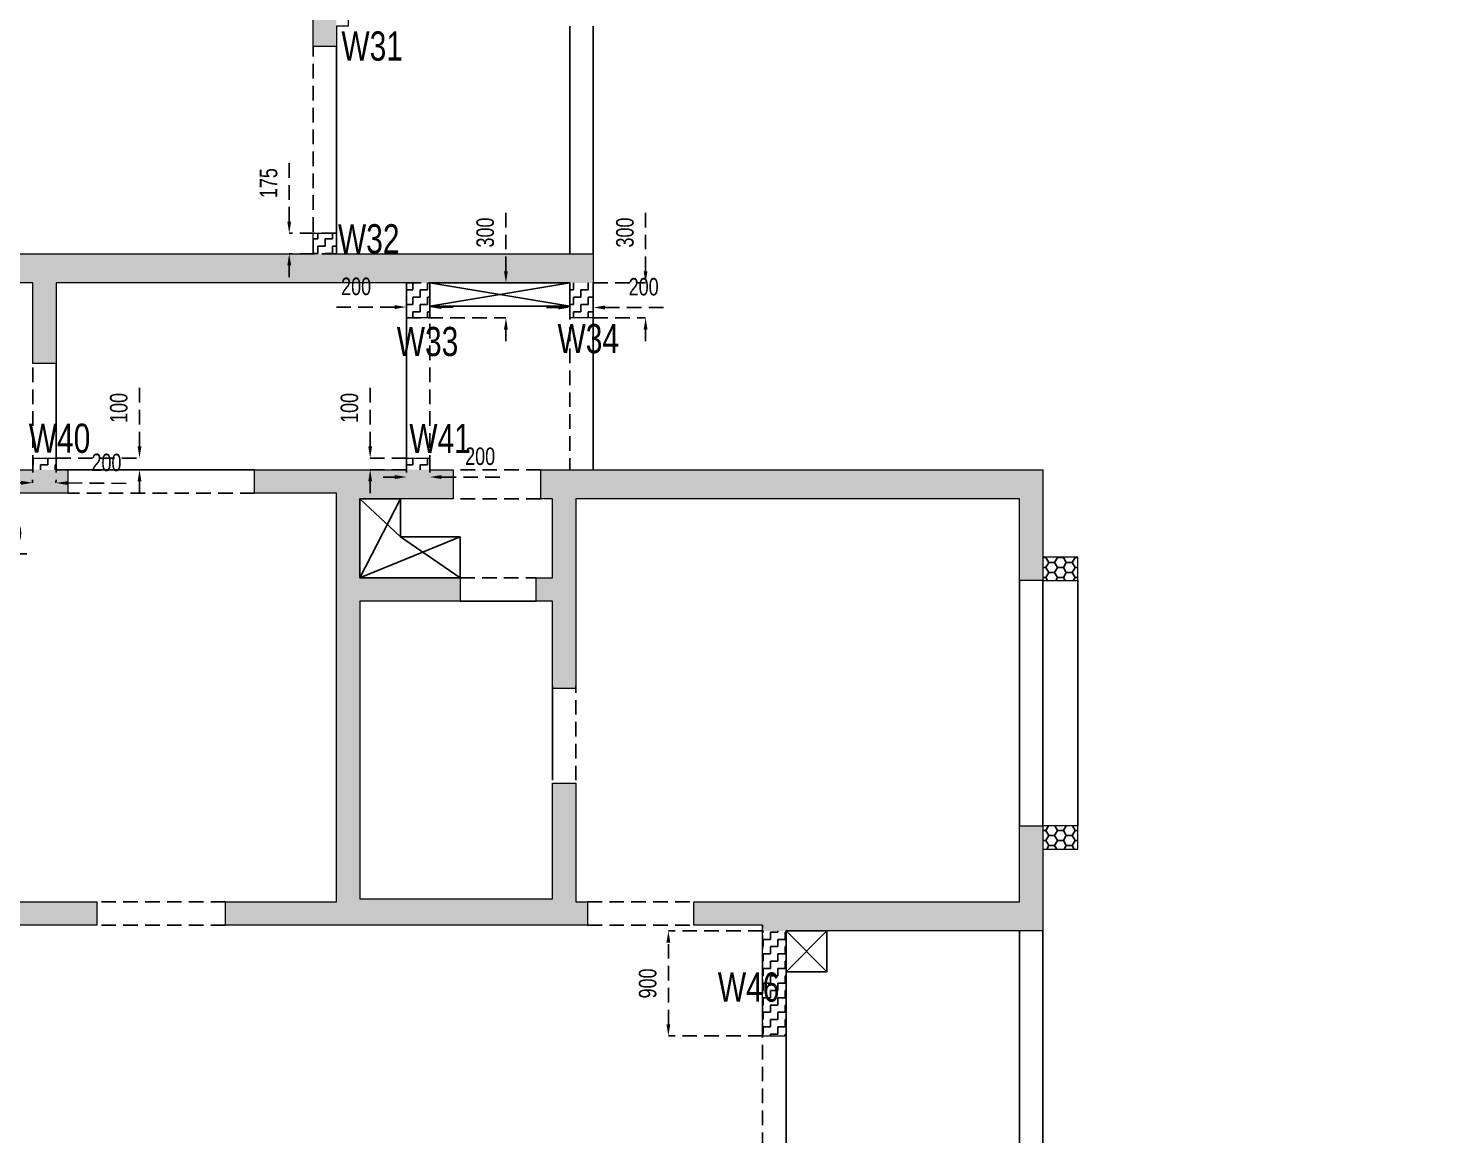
# Model space of a CAD drawing. Header units: millimetres. Extents: x 359 to 32107, y -1 to 49135.
# Drawn here: x 19905 to 32107, y 22541 to 32013 of the extents above; entities that cross this region are included whole.
import ezdxf

# ---------------------------------------------------------------- set-up
doc = ezdxf.new("R2010")
doc.units = ezdxf.units.MM
doc.linetypes.add('HIDDEN', pattern=[0.375, 0.25, -0.125])
for name, color, linetype in [('S-BEAM', 4, 'HIDDEN'), ('S-BEAM 1', 6, 'Continuous'), ('S-CUTOUT', 25, 'Continuous'), ('S-WALL HATCH', 251, 'Continuous')]:
    doc.layers.add(name, color=color, linetype=linetype)
doc.layers.add("S-BEAM NO'S", color=2, linetype='Continuous', lineweight=20)
doc.layers.add('S-WALL', color=100, linetype='Continuous', lineweight=20)
doc.styles.add('SOBHA', font='swisscl.ttf')
doc.dimstyles.new('S-100-2', dxfattribs={"dimscale": 100, "dimtxt": 1.5, "dimasz": 1, "dimexe": 0, "dimexo": 0, "dimgap": 1, "dimtad": 1, "dimdec": 0, "dimzin": 0, "dimdsep": 46, "dimtxsty": 'SOBHA', "dimcen": 0.0895, "dimclrd": 8, "dimclre": 8, "dimclrt": 2, "dimadec": 0, "dimazin": 0, "dimtfac": 1, "dimtdec": 0, "dimtofl": 0, "dimtmove": 0, "dimatfit": 3, "dimfxl": 0.18, "dimtolj": 1, "dimtzin": 0, "dimlwd": -1, "dimlwe": -1, "dimarcsym": 1})
pattern_1 = [(0, (-407991.865, 279275.18), (62.5, 62.5), [62.5, -62.5]), (90, (-407929.365, 279275.18), (-62.5, 62.5), [62.5, -62.5])]
pattern_2 = [(0, (19416.07, 12934.81), (75, 43.30127), [50, -100]), (120, (19416.07, 12934.81), (-75, 43.30127), [50, -100]), (60, (19416.07, 12934.81), (2e-14, 86.60254), [-100, 50])]

# ---------------------------------------------------------------- blocks, each defined once
blk = doc.blocks.new('*D124')
at = {"layer": 'Defpoints', "color": 0, "linetype": 'Continuous', "ltscale": 500, "transparency": 16777216}
for p in [(22137, 30260), (22541, 30260), (22541, 30085)]:
    blk.add_point(p, dxfattribs=at)
at = {"layer": 'S-BEAM', "color": 8, "ltscale": 500, "transparency": 16777216}
for p, q in [((22137, 30360), (22137, 30918)), ((22541, 30260), (22137, 30260)), ((22541, 30085), (22137, 30085)), ((22137, 29985), (22137, 29885))]:
    blk.add_line(p, q, dxfattribs=at)
at = {"layer": 'S-BEAM', "color": 8, "linetype": 'Continuous', "ltscale": 500, "transparency": 16777216}
for points in [[(22121, 30360), (22154, 30360), (22137, 30260)], [(22121, 29985), (22154, 29985), (22137, 30085)]]:
    blk.add_solid(points, dxfattribs=at)
at = {"layer": 'S-BEAM', "color": 2, "linetype": 'Continuous', "ltscale": 500, "transparency": 16777216, "insert": (21961, 30689), "char_height": 150, "attachment_point": 5, "rotation": 90, "style": 'SOBHA'}
blk.add_mtext('\\A1;175', dxfattribs=at)
blk = doc.blocks.new('*D125')
at = {"layer": 'Defpoints', "color": 0, "linetype": 'Continuous', "ltscale": 500, "transparency": 16777216}
for p in [(23141, 29835), (23993, 29835), (23141, 29535)]:
    blk.add_point(p, dxfattribs=at)
at = {"layer": 'S-BEAM', "color": 8, "ltscale": 500, "transparency": 16777216}
for p, q in [((23993, 29935), (23993, 30497)), ((23141, 29835), (23993, 29835)), ((23141, 29535), (23993, 29535)), ((23993, 29435), (23993, 29335))]:
    blk.add_line(p, q, dxfattribs=at)
at = {"layer": 'S-BEAM', "color": 8, "linetype": 'Continuous', "ltscale": 500, "transparency": 16777216}
for points in [[(23976, 29935), (24009, 29935), (23993, 29835)], [(23976, 29435), (24009, 29435), (23993, 29535)]]:
    blk.add_solid(points, dxfattribs=at)
at = {"layer": 'S-BEAM', "color": 2, "linetype": 'Continuous', "ltscale": 500, "transparency": 16777216, "insert": (23816, 30266), "char_height": 150, "attachment_point": 5, "rotation": 90, "style": 'SOBHA'}
blk.add_mtext('\\A1;300', dxfattribs=at)
blk = doc.blocks.new('*D126')
at = {"layer": 'Defpoints', "color": 0, "linetype": 'Continuous', "ltscale": 500, "transparency": 16777216}
for p in [(24741, 29835), (25189, 29835), (24741, 29535)]:
    blk.add_point(p, dxfattribs=at)
at = {"layer": 'S-BEAM', "color": 8, "ltscale": 500, "transparency": 16777216}
for p, q in [((25189, 29935), (25189, 30497)), ((24741, 29835), (25189, 29835)), ((24741, 29535), (25189, 29535)), ((25189, 29435), (25189, 29335))]:
    blk.add_line(p, q, dxfattribs=at)
at = {"layer": 'S-BEAM', "color": 8, "linetype": 'Continuous', "ltscale": 500, "transparency": 16777216}
for points in [[(25172, 29935), (25205, 29935), (25189, 29835)], [(25172, 29435), (25205, 29435), (25189, 29535)]]:
    blk.add_solid(points, dxfattribs=at)
at = {"layer": 'S-BEAM', "color": 2, "linetype": 'Continuous', "ltscale": 500, "transparency": 16777216, "insert": (25012, 30266), "char_height": 150, "attachment_point": 5, "rotation": 90, "style": 'SOBHA'}
blk.add_mtext('\\A1;300', dxfattribs=at)
blk = doc.blocks.new('*D127')
at = {"layer": 'Defpoints', "color": 0, "linetype": 'Continuous', "ltscale": 500, "transparency": 16777216}
for p in [(23141, 29628), (23141, 29535), (23341, 29535)]:
    blk.add_point(p, dxfattribs=at)
at = {"layer": 'S-BEAM', "color": 8, "ltscale": 500, "transparency": 16777216}
for p, q in [((23041, 29628), (22479, 29628)), ((23141, 29535), (23141, 29628)), ((23341, 29535), (23341, 29628)), ((23441, 29628), (23541, 29628))]:
    blk.add_line(p, q, dxfattribs=at)
at = {"layer": 'S-BEAM', "color": 8, "linetype": 'Continuous', "ltscale": 500, "transparency": 16777216}
for points in [[(23041, 29644), (23041, 29611), (23141, 29628)], [(23441, 29644), (23441, 29611), (23341, 29628)]]:
    blk.add_solid(points, dxfattribs=at)
at = {"layer": 'S-BEAM', "color": 2, "linetype": 'Continuous', "ltscale": 500, "transparency": 16777216, "insert": (22710, 29804), "char_height": 150, "attachment_point": 5, "style": 'SOBHA'}
blk.add_mtext('\\A1;200', dxfattribs=at)
blk = doc.blocks.new('*D96')
at = {"layer": 'Defpoints', "color": 0, "linetype": 'Continuous', "ltscale": 500, "transparency": 16777216}
for p in [(24541, 29535, 0), (24741, 29624), (24741, 29535)]:
    blk.add_point(p, dxfattribs=at)
at = {"layer": 'S-BEAM', "color": 8, "ltscale": 500, "transparency": 16777216}
for p, q in [((24441, 29624), (24341, 29624)), ((24541, 29535), (24541, 29624)), ((24741, 29535), (24741, 29624)), ((24841, 29624), (25403, 29624))]:
    blk.add_line(p, q, dxfattribs=at)
at = {"layer": 'S-BEAM', "color": 8, "linetype": 'Continuous', "ltscale": 500, "transparency": 16777216}
for points in [[(24441, 29641), (24441, 29607), (24541, 29624)], [(24841, 29641), (24841, 29607), (24741, 29624)]]:
    blk.add_solid(points, dxfattribs=at)
at = {"layer": 'S-BEAM', "color": 2, "linetype": 'Continuous', "ltscale": 500, "transparency": 16777216, "insert": (25172, 29801), "char_height": 150, "attachment_point": 5, "style": 'SOBHA'}
blk.add_mtext('\\A1;200', dxfattribs=at)
blk = doc.blocks.new('*D132')
at = {"layer": 'Defpoints', "color": 0, "linetype": 'Continuous', "ltscale": 500, "transparency": 16777216}
for p in [(19191, 27635), (19291, 27635), (19291, 27513)]:
    blk.add_point(p, dxfattribs=at)
at = {"layer": 'S-BEAM', "color": 8, "ltscale": 500, "transparency": 16777216}
for p, q in [((19191, 27635), (19191, 27513)), ((19291, 27635), (19291, 27513)), ((19091, 27513), (18991, 27513)), ((19391, 27513), (19950, 27513))]:
    blk.add_line(p, q, dxfattribs=at)
at = {"layer": 'S-BEAM', "color": 8, "linetype": 'Continuous', "ltscale": 500, "transparency": 16777216}
for points in [[(19091, 27529), (19091, 27496), (19191, 27513)], [(19391, 27529), (19391, 27496), (19291, 27513)]]:
    blk.add_solid(points, dxfattribs=at)
at = {"layer": 'S-BEAM', "color": 2, "linetype": 'Continuous', "ltscale": 500, "transparency": 16777216, "insert": (19720, 27689), "char_height": 150, "attachment_point": 5, "style": 'SOBHA'}
blk.add_mtext('\\A1;100', dxfattribs=at)
blk = doc.blocks.new('*D133')
at = {"layer": 'Defpoints', "color": 0, "linetype": 'Continuous', "ltscale": 500, "transparency": 16777216}
for p in [(20141, 28335), (20855, 28335), (20141, 28235)]:
    blk.add_point(p, dxfattribs=at)
at = {"layer": 'S-BEAM', "color": 8, "ltscale": 500, "transparency": 16777216}
for p, q in [((20855, 28435), (20855, 28993)), ((20141, 28335), (20855, 28335)), ((20141, 28235), (20855, 28235)), ((20855, 28135), (20855, 28035))]:
    blk.add_line(p, q, dxfattribs=at)
at = {"layer": 'S-BEAM', "color": 8, "linetype": 'Continuous', "ltscale": 500, "transparency": 16777216}
for points in [[(20839, 28435), (20872, 28435), (20855, 28335)], [(20839, 28135), (20872, 28135), (20855, 28235)]]:
    blk.add_solid(points, dxfattribs=at)
at = {"layer": 'S-BEAM', "color": 2, "linetype": 'Continuous', "ltscale": 500, "transparency": 16777216, "insert": (20678, 28764), "char_height": 150, "attachment_point": 5, "rotation": 90, "style": 'SOBHA'}
blk.add_mtext('\\A1;100', dxfattribs=at)
blk = doc.blocks.new('*D134')
at = {"layer": 'Defpoints', "color": 0, "linetype": 'Continuous', "ltscale": 500, "transparency": 16777216}
for p in [(22830, 28335), (23141, 28335), (23141, 28235)]:
    blk.add_point(p, dxfattribs=at)
at = {"layer": 'S-BEAM', "color": 8, "ltscale": 500, "transparency": 16777216}
for p, q in [((22830, 28435), (22830, 28993)), ((23141, 28335), (22830, 28335)), ((23141, 28235), (22830, 28235)), ((22830, 28135), (22830, 28035))]:
    blk.add_line(p, q, dxfattribs=at)
at = {"layer": 'S-BEAM', "color": 8, "linetype": 'Continuous', "ltscale": 500, "transparency": 16777216}
for points in [[(22814, 28435), (22847, 28435), (22830, 28335)], [(22814, 28135), (22847, 28135), (22830, 28235)]]:
    blk.add_solid(points, dxfattribs=at)
at = {"layer": 'S-BEAM', "color": 2, "linetype": 'Continuous', "ltscale": 500, "transparency": 16777216, "insert": (22653, 28764), "char_height": 150, "attachment_point": 5, "rotation": 90, "style": 'SOBHA'}
blk.add_mtext('\\A1;100', dxfattribs=at)
blk = doc.blocks.new('*D135')
at = {"layer": 'Defpoints', "color": 0, "linetype": 'Continuous', "ltscale": 500, "transparency": 16777216}
for p in [(19941, 28336), (20141, 28335), (20140, 28121)]:
    blk.add_point(p, dxfattribs=at)
at = {"layer": 'S-BEAM', "color": 8, "ltscale": 500, "transparency": 16777216}
for p, q in [((19941, 28336), (19940, 28123)), ((20141, 28335), (20140, 28121)), ((19840, 28123), (19740, 28124)), ((20240, 28121), (20802, 28117))]:
    blk.add_line(p, q, dxfattribs=at)
at = {"layer": 'S-BEAM', "color": 8, "linetype": 'Continuous', "ltscale": 500, "transparency": 16777216}
for points in [[(19840, 28140), (19840, 28106), (19940, 28123)], [(20240, 28137), (20240, 28104), (20140, 28121)]]:
    blk.add_solid(points, dxfattribs=at)
at = {"layer": 'S-BEAM', "color": 2, "linetype": 'Continuous', "ltscale": 500, "transparency": 16777216, "insert": (20572, 28296), "char_height": 150, "attachment_point": 5, "rotation": 359.6542, "style": 'SOBHA'}
blk.add_mtext('\\A1;200', dxfattribs=at)
blk = doc.blocks.new('*D136')
at = {"layer": 'Defpoints', "color": 0, "linetype": 'Continuous', "ltscale": 500, "transparency": 16777216}
for p in [(23141, 28335), (23341, 28335), (23341, 28172)]:
    blk.add_point(p, dxfattribs=at)
at = {"layer": 'S-BEAM', "color": 8, "ltscale": 500, "transparency": 16777216}
for p, q in [((23141, 28335), (23141, 28172)), ((23341, 28335), (23341, 28172)), ((23041, 28172), (22941, 28172)), ((23441, 28172), (24003, 28172))]:
    blk.add_line(p, q, dxfattribs=at)
at = {"layer": 'S-BEAM', "color": 8, "linetype": 'Continuous', "ltscale": 500, "transparency": 16777216}
for points in [[(23041, 28189), (23041, 28155), (23141, 28172)], [(23441, 28189), (23441, 28155), (23341, 28172)]]:
    blk.add_solid(points, dxfattribs=at)
at = {"layer": 'S-BEAM', "color": 2, "linetype": 'Continuous', "ltscale": 500, "transparency": 16777216, "insert": (23772, 28349), "char_height": 150, "attachment_point": 5, "style": 'SOBHA'}
blk.add_mtext('\\A1;200', dxfattribs=at)
blk = doc.blocks.new('*D143')
at = {"layer": 'Defpoints', "color": 0, "linetype": 'Continuous', "ltscale": 500, "transparency": 16777216}
for p in [(25384, 24285), (26191, 24285), (26191, 23385)]:
    blk.add_point(p, dxfattribs=at)
at = {"layer": 'S-BEAM', "color": 8, "ltscale": 500, "transparency": 16777216}
for p, q in [((26191, 24285), (25384, 24285)), ((25384, 23485), (25384, 24185)), ((26191, 23385), (25384, 23385))]:
    blk.add_line(p, q, dxfattribs=at)
at = {"layer": 'S-BEAM', "color": 8, "linetype": 'Continuous', "ltscale": 500, "transparency": 16777216}
for points in [[(25367, 24185), (25400, 24185), (25384, 24285)], [(25367, 23485), (25400, 23485), (25384, 23385)]]:
    blk.add_solid(points, dxfattribs=at)
at = {"layer": 'S-BEAM', "color": 2, "linetype": 'Continuous', "ltscale": 500, "transparency": 16777216, "insert": (25207, 23835), "char_height": 150, "attachment_point": 5, "rotation": 90, "style": 'SOBHA'}
blk.add_mtext('\\A1;900', dxfattribs=at)

msp = doc.modelspace()

# ---------------------------------------------------------------- hatches: boundary and pattern name
at = {"layer": 'S-WALL HATCH', "linetype": 'Continuous', "ltscale": 500, "transparency": 33554687}
h = msp.add_hatch(dxfattribs=at)
h.set_pattern_fill('HONEY', color=25, scale=400)
h.set_pattern_definition([(0, (-1190978.006, 205150.47), (75, 43.3012702), [50, -100]), (120, (-1190978.006, 205150.47), (-75, 43.3012702), [50, -100]), (60, (-1190978.006, 205150.47), (2e-14, 86.6025404), [-100, 50])])
h.paths.add_polyline_path([(9341.1, 13234.8), (8841.1, 13234.8), (8841.1, 12734.8), (9341.1, 12734.8)])
h.paths.add_polyline_path([(941.1, 18034.8), (641.1, 18034.8), (641.1, 17834.8), (941.1, 17834.8)])
h.paths.add_polyline_path([(941.1, 20334.8), (641.1, 20334.8), (641.1, 20134.8), (941.1, 20134.8)])
h.paths.add_polyline_path([(27325.7, 436.6), (30571.3, 436.6), (30571.3, 832), (27325.7, 832)], flags=9)
h.paths.add_polyline_path([(20188.7, 11940.5), (20573.7, 11940.5), (20573.7, 12661.3), (20188.7, 12661.3)], flags=9)
h.paths.add_polyline_path([(20188.7, 13772.1), (20573.7, 13772.1), (20573.7, 14492.9), (20188.7, 14492.9)], flags=9)
h.paths.add_polyline_path([(13695.5, 29736.7), (13695.5, 31297), (13168.3, 31297), (13168.3, 29736.7)], flags=9)
h.paths.add_polyline_path([(886.1, 39002.6), (886.1, 40562.9), (358.9, 40562.9), (358.9, 39002.6)], flags=9)
h.paths.add_polyline_path([(886.1, 34827.6), (886.1, 36387.9), (358.9, 36387.9), (358.9, 34827.6)], flags=9)
h.paths.add_polyline_path([(886.1, 23852.6), (886.1, 25412.9), (358.9, 25412.9), (358.9, 23852.6)], flags=9)
h.paths.add_polyline_path([(886.1, 14252.6), (886.1, 15812.9), (358.9, 15812.9), (358.9, 14252.6)], flags=9)
h.paths.add_polyline_path([(12228.6, 12581.4), (13788.9, 12581.4), (13788.9, 13108.6), (12228.6, 13108.6)], flags=9)
h.paths.add_polyline_path([(29200.6, 20840.4), (29200.6, 22400.7), (28673.4, 22400.7), (28673.4, 20840.4)], flags=9)
h.paths.add_polyline_path([(25231.7, 30259.1), (25231.7, 31819.4), (24704.5, 31819.4), (24704.5, 30259.1)], flags=9)
h.paths.add_polyline_path([(29099.6, 38528.6), (29099.6, 40088.9), (28572.4, 40088.9), (28572.4, 38528.6)], flags=9)
h.paths.add_polyline_path([(8025.7, 33291.9), (9585.9, 33291.9), (9585.9, 33819.1), (8025.7, 33819.1)], flags=9)
h.paths.add_polyline_path([(19612, 48577.7), (21172.3, 48577.7), (21172.3, 49104.9), (19612, 49104.9)], flags=9)
h.paths.add_polyline_path([(29108.1, 41229.6), (29108.1, 42789.9), (28580.9, 42789.9), (28580.9, 41229.6)], flags=9)
h.paths.add_polyline_path([(29108.1, 32418.1), (29108.1, 33978.4), (28580.9, 33978.4), (28580.9, 32418.1)], flags=9)
h.paths.add_polyline_path([(23322, 12711.2), (24882.3, 12711.2), (24882.3, 13238.4), (23322, 13238.4)], flags=9)
h.paths.add_polyline_path([(16246.5, 12711.2), (17806.8, 12711.2), (17806.8, 13238.4), (16246.5, 13238.4)], flags=9)
h.paths.add_polyline_path([(6261.9, 12711.2), (7822.2, 12711.2), (7822.2, 13238.4), (6261.9, 13238.4)], flags=9)
h.paths.add_polyline_path([(932, 20914.9), (932, 22475.2), (404.8, 22475.2), (404.8, 20914.9)], flags=9)
h.paths.add_polyline_path([(991.3, 45690.5), (991.3, 47250.8), (464.1, 47250.8), (464.1, 45690.5)], flags=9)
h.paths.add_polyline_path([(12388, 31954.2), (12388, 33514.5), (11860.8, 33514.5), (11860.8, 31954.2)], flags=9)
h.paths.add_polyline_path([(12309, 34254.6), (12309, 35814.9), (11781.8, 35814.9), (11781.8, 34254.6)], flags=9)
h.paths.add_polyline_path([(12309, 36554.6), (12309, 38114.9), (11781.8, 38114.9), (11781.8, 36554.6)], flags=9)
h.paths.add_polyline_path([(8159.3, 23739.1), (8159.3, 25299.3), (7632.1, 25299.3), (7632.1, 23739.1)], flags=9)
h.paths.add_polyline_path([(8943.8, 19074.2), (8943.8, 20634.5), (8416.6, 20634.5), (8416.6, 19074.2)], flags=9)
h.paths.add_polyline_path([(14733.3, 19766.2), (14733.3, 21326.4), (14206.1, 21326.4), (14206.1, 19766.2)], flags=9)
h.paths.add_polyline_path([(20591.1, 19365.3), (22151.4, 19365.3), (22151.4, 19892.5), (20591.1, 19892.5)], flags=9)
h.paths.add_polyline_path([(18754.4, 19365.3), (20314.7, 19365.3), (20314.7, 19892.5), (18754.4, 19892.5)], flags=9)
h.paths.add_polyline_path([(21661.9, 38556.9), (21661.9, 40117.2), (21134.7, 40117.2), (21134.7, 38556.9)], flags=9)
h.paths.add_polyline_path([(20915.2, 42468), (20915.2, 44028.3), (20388, 44028.3), (20388, 42468)], flags=9)
h.paths.add_polyline_path([(24577.5, 44944.9), (26137.8, 44944.9), (26137.8, 45472.1), (24577.5, 45472.1)], flags=9)
h.paths.add_polyline_path([(8215.2, 38543), (8215.2, 40103.3), (7688, 40103.3), (7688, 38543)], flags=9)
h.paths.add_polyline_path([(5441.6, 45144.9), (7001.9, 45144.9), (7001.9, 45672.1), (5441.6, 45672.1)], flags=9)
h.paths.add_polyline_path([(5580.6, 23281.6), (6671.6, 23281.6), (6671.6, 23808.8), (5580.6, 23808.8)], flags=9)
h.paths.add_polyline_path([(19970.5, 21586.1), (21061.4, 21586.1), (21061.4, 22113.3), (19970.5, 22113.3)], flags=9)
h.paths.add_polyline_path([(20253.5, 31643), (21344.4, 31643), (21344.4, 32170.2), (20253.5, 32170.2)], flags=9)
h.paths.add_polyline_path([(22580, 39741.7), (23670.9, 39741.7), (23670.9, 40268.9), (22580, 40268.9)], flags=9)
h.paths.add_polyline_path([(5687.8, 40466.1), (6778.7, 40466.1), (6778.7, 40993.3), (5687.8, 40993.3)], flags=9)
h.paths.add_polyline_path([(10804.9, 32346.8), (11895.8, 32346.8), (11895.8, 32874), (10804.9, 32874)], flags=9)
h.paths.add_polyline_path([(14639.2, 40869.7), (15730.2, 40869.7), (15730.2, 41396.9), (14639.2, 41396.9)], flags=9)
h.paths.add_polyline_path([(29297.3, 38933.8), (29682.3, 38933.8), (29682.3, 39654.6), (29297.3, 39654.6)], flags=9)
h.paths.add_polyline_path([(25602, 38933.8), (25987, 38933.8), (25987, 39654.6), (25602, 39654.6)], flags=9)
h.paths.add_polyline_path([(10959.4, 22665.3), (12519.7, 22665.3), (12519.7, 23192.5), (10959.4, 23192.5)], flags=9)
h.paths.add_polyline_path([(10742.6, 23048.9), (10742.6, 24609.2), (10215.4, 24609.2), (10215.4, 23048.9)], flags=9)
h.paths.add_polyline_path([(10742.6, 38607.1), (10742.6, 40167.4), (10215.4, 40167.4), (10215.4, 38607.1)], flags=9)
h.paths.add_polyline_path([(18496.6, 40244.6), (20056.9, 40244.6), (20056.9, 40771.8), (18496.6, 40771.8)], flags=9)
h.paths.add_polyline_path([(11003.9, 8463.6), (18384.3, 8463.6), (18384.3, 10678.1), (11003.9, 10678.1)], flags=9)
h.paths.add_polyline_path([(27271.4, 1731.3), (32106.7, 1731.3), (32106.7, 2165.7), (27271.4, 2165.7)], flags=9)
h.paths.add_polyline_path([(24367.1, 4117.1), (25768, 4117.1), (25768, 4513.2), (24367.1, 4513.2)], flags=9)
h.paths.add_polyline_path([(27210, 3079), (31215.1, 3079), (31215.1, 3474.3), (27210, 3474.3)], flags=9)
h.paths.add_polyline_path([(24263.1, 4985.5), (29712.1, 4985.5), (29712.1, 6373), (24263.1, 6373)], flags=9)
h.paths.add_polyline_path([(24275.6, 6406.6), (25471.1, 6406.6), (25471.1, 6794.6), (24275.6, 6794.6)], flags=9)
h.paths.add_polyline_path([(10907.4, 10653.3), (12633.5, 10653.3), (12633.5, 11180.5), (10907.4, 11180.5)], flags=9)
h.paths.add_polyline_path([(10866.2, 11030.2), (20118.4, 11030.2), (20118.4, 11883.5), (10866.2, 11883.5)], flags=9)
h = msp.add_hatch(dxfattribs=at)
h.set_pattern_fill('HONEY', color=25, scale=400)
h.set_pattern_definition(pattern_2)
h.paths.add_polyline_path([(23953.6, 48934.8), (23753.6, 48934.8), (23753.6, 48634.8), (23953.6, 48634.8)])
h.paths.add_polyline_path([(21653.6, 48934.8), (21453.6, 48934.8), (21453.6, 48634.8), (21653.6, 48634.8)])
h.paths.add_polyline_path([(27325.7, 436.6), (30571.3, 436.6), (30571.3, 832), (27325.7, 832)], flags=9)
h.paths.add_polyline_path([(20188.7, 11940.5), (20573.7, 11940.5), (20573.7, 12661.3), (20188.7, 12661.3)], flags=9)
h.paths.add_polyline_path([(20188.7, 13772.1), (20573.7, 13772.1), (20573.7, 14492.9), (20188.7, 14492.9)], flags=9)
h.paths.add_polyline_path([(13695.5, 29736.7), (13695.5, 31297), (13168.3, 31297), (13168.3, 29736.7)], flags=9)
h.paths.add_polyline_path([(886.1, 39002.6), (886.1, 40562.9), (358.9, 40562.9), (358.9, 39002.6)], flags=9)
h.paths.add_polyline_path([(886.1, 34827.6), (886.1, 36387.9), (358.9, 36387.9), (358.9, 34827.6)], flags=9)
h.paths.add_polyline_path([(886.1, 23852.6), (886.1, 25412.9), (358.9, 25412.9), (358.9, 23852.6)], flags=9)
h.paths.add_polyline_path([(886.1, 14252.6), (886.1, 15812.9), (358.9, 15812.9), (358.9, 14252.6)], flags=9)
h.paths.add_polyline_path([(12228.6, 12581.4), (13788.9, 12581.4), (13788.9, 13108.6), (12228.6, 13108.6)], flags=9)
h.paths.add_polyline_path([(29200.6, 20840.4), (29200.6, 22400.7), (28673.4, 22400.7), (28673.4, 20840.4)], flags=9)
h.paths.add_polyline_path([(25231.7, 30259.1), (25231.7, 31819.4), (24704.5, 31819.4), (24704.5, 30259.1)], flags=9)
h.paths.add_polyline_path([(29099.6, 38528.6), (29099.6, 40088.9), (28572.4, 40088.9), (28572.4, 38528.6)], flags=9)
h.paths.add_polyline_path([(8025.7, 33291.9), (9585.9, 33291.9), (9585.9, 33819.1), (8025.7, 33819.1)], flags=9)
h.paths.add_polyline_path([(19612, 48577.7), (21172.3, 48577.7), (21172.3, 49104.9), (19612, 49104.9)], flags=9)
h.paths.add_polyline_path([(29108.1, 41229.6), (29108.1, 42789.9), (28580.9, 42789.9), (28580.9, 41229.6)], flags=9)
h.paths.add_polyline_path([(29108.1, 32418.1), (29108.1, 33978.4), (28580.9, 33978.4), (28580.9, 32418.1)], flags=9)
h.paths.add_polyline_path([(23322, 12711.2), (24882.3, 12711.2), (24882.3, 13238.4), (23322, 13238.4)], flags=9)
h.paths.add_polyline_path([(16246.5, 12711.2), (17806.8, 12711.2), (17806.8, 13238.4), (16246.5, 13238.4)], flags=9)
h.paths.add_polyline_path([(6261.9, 12711.2), (7822.2, 12711.2), (7822.2, 13238.4), (6261.9, 13238.4)], flags=9)
h.paths.add_polyline_path([(932, 20914.9), (932, 22475.2), (404.8, 22475.2), (404.8, 20914.9)], flags=9)
h.paths.add_polyline_path([(991.3, 45690.5), (991.3, 47250.8), (464.1, 47250.8), (464.1, 45690.5)], flags=9)
h.paths.add_polyline_path([(12388, 31954.2), (12388, 33514.5), (11860.8, 33514.5), (11860.8, 31954.2)], flags=9)
h.paths.add_polyline_path([(12309, 34254.6), (12309, 35814.9), (11781.8, 35814.9), (11781.8, 34254.6)], flags=9)
h.paths.add_polyline_path([(12309, 36554.6), (12309, 38114.9), (11781.8, 38114.9), (11781.8, 36554.6)], flags=9)
h.paths.add_polyline_path([(8159.3, 23739.1), (8159.3, 25299.3), (7632.1, 25299.3), (7632.1, 23739.1)], flags=9)
h.paths.add_polyline_path([(8943.8, 19074.2), (8943.8, 20634.5), (8416.6, 20634.5), (8416.6, 19074.2)], flags=9)
h.paths.add_polyline_path([(14733.3, 19766.2), (14733.3, 21326.4), (14206.1, 21326.4), (14206.1, 19766.2)], flags=9)
h.paths.add_polyline_path([(20591.1, 19365.3), (22151.4, 19365.3), (22151.4, 19892.5), (20591.1, 19892.5)], flags=9)
h.paths.add_polyline_path([(18754.4, 19365.3), (20314.7, 19365.3), (20314.7, 19892.5), (18754.4, 19892.5)], flags=9)
h.paths.add_polyline_path([(21661.9, 38556.9), (21661.9, 40117.2), (21134.7, 40117.2), (21134.7, 38556.9)], flags=9)
h.paths.add_polyline_path([(20915.2, 42468), (20915.2, 44028.3), (20388, 44028.3), (20388, 42468)], flags=9)
h.paths.add_polyline_path([(24577.5, 44944.9), (26137.8, 44944.9), (26137.8, 45472.1), (24577.5, 45472.1)], flags=9)
h.paths.add_polyline_path([(8215.2, 38543), (8215.2, 40103.3), (7688, 40103.3), (7688, 38543)], flags=9)
h.paths.add_polyline_path([(5441.6, 45144.9), (7001.9, 45144.9), (7001.9, 45672.1), (5441.6, 45672.1)], flags=9)
h.paths.add_polyline_path([(5580.6, 23281.6), (6671.6, 23281.6), (6671.6, 23808.8), (5580.6, 23808.8)], flags=9)
h.paths.add_polyline_path([(19970.5, 21586.1), (21061.4, 21586.1), (21061.4, 22113.3), (19970.5, 22113.3)], flags=9)
h.paths.add_polyline_path([(20253.5, 31643), (21344.4, 31643), (21344.4, 32170.2), (20253.5, 32170.2)], flags=9)
h.paths.add_polyline_path([(22580, 39741.7), (23670.9, 39741.7), (23670.9, 40268.9), (22580, 40268.9)], flags=9)
h.paths.add_polyline_path([(5687.8, 40466.1), (6778.7, 40466.1), (6778.7, 40993.3), (5687.8, 40993.3)], flags=9)
h.paths.add_polyline_path([(10804.9, 32346.8), (11895.8, 32346.8), (11895.8, 32874), (10804.9, 32874)], flags=9)
h.paths.add_polyline_path([(14639.2, 40869.7), (15730.2, 40869.7), (15730.2, 41396.9), (14639.2, 41396.9)], flags=9)
h.paths.add_polyline_path([(29297.3, 38933.8), (29682.3, 38933.8), (29682.3, 39654.6), (29297.3, 39654.6)], flags=9)
h.paths.add_polyline_path([(25602, 38933.8), (25987, 38933.8), (25987, 39654.6), (25602, 39654.6)], flags=9)
h.paths.add_polyline_path([(10959.4, 22665.3), (12519.7, 22665.3), (12519.7, 23192.5), (10959.4, 23192.5)], flags=9)
h.paths.add_polyline_path([(10742.6, 23048.9), (10742.6, 24609.2), (10215.4, 24609.2), (10215.4, 23048.9)], flags=9)
h.paths.add_polyline_path([(10742.6, 38607.1), (10742.6, 40167.4), (10215.4, 40167.4), (10215.4, 38607.1)], flags=9)
h.paths.add_polyline_path([(18496.6, 40244.6), (20056.9, 40244.6), (20056.9, 40771.8), (18496.6, 40771.8)], flags=9)
h.paths.add_polyline_path([(11003.9, 8463.6), (18384.3, 8463.6), (18384.3, 10678.1), (11003.9, 10678.1)], flags=9)
h.paths.add_polyline_path([(27271.4, 1731.3), (32106.7, 1731.3), (32106.7, 2165.7), (27271.4, 2165.7)], flags=9)
h.paths.add_polyline_path([(24367.1, 4117.1), (25768, 4117.1), (25768, 4513.2), (24367.1, 4513.2)], flags=9)
h.paths.add_polyline_path([(27210, 3079), (31215.1, 3079), (31215.1, 3474.3), (27210, 3474.3)], flags=9)
h.paths.add_polyline_path([(24263.1, 4985.5), (29712.1, 4985.5), (29712.1, 6373), (24263.1, 6373)], flags=9)
h.paths.add_polyline_path([(24275.6, 6406.6), (25471.1, 6406.6), (25471.1, 6794.6), (24275.6, 6794.6)], flags=9)
h.paths.add_polyline_path([(10907.4, 10653.3), (12633.5, 10653.3), (12633.5, 11180.5), (10907.4, 11180.5)], flags=9)
h.paths.add_polyline_path([(10866.2, 11030.2), (20118.4, 11030.2), (20118.4, 11883.5), (10866.2, 11883.5)], flags=9)
at = {"layer": 'S-WALL HATCH', "ltscale": 7.5, "transparency": 33554687}
h = msp.add_hatch(color=251, dxfattribs=at)
h.dxf.hatch_style = 1
h.paths.add_polyline_path([(15191.1, 29834.8), (15291.1, 29834.8), (15291.1, 30084.8), (15191.1, 30084.8), (15191.1, 35234.8), (18091.1, 35234.8), (18091.1, 30084.8), (16441.1, 30084.8), (16441.1, 29834.8), (17191.1, 29834.8), (17191.1, 24634.8), (14891.1, 24634.8), (14891.1, 27534.8), (14591.1, 27534.8), (14591.1, 26284.8), (12641.1, 26284.8), (12641.1, 27834.8), (12591.1, 27834.8), (12591.1, 28184.8), (12391.1, 28184.8), (12391.1, 25984.8), (14591.1, 25984.8), (14591.1, 24634.8), (12391.1, 24634.8), (12391.1, 24334.8), (13991.1, 24334.8), (13991.1, 22734.8), (12351.1, 22734.8), (12351.1, 22534.8), (13991.1, 22534.8), (13991.1, 21084.8), (14191.1, 21084.8), (14191.1, 24334.8), (20491.1, 24334.8), (20491.1, 24534.8), (19541.1, 24534.8), (19541.1, 28034.8), (20241.1, 28034.8), (20241.1, 28234.8), (19291.1, 28234.8), (19291.1, 26334.8), (18241.1, 26334.8), (18241.1, 26084.8), (19291.1, 26084.8), (19291.1, 24634.8), (17491.1, 24634.8), (17491.1, 27634.8), (18381.1, 27634.8), (18381.1, 27834.8), (17491.1, 27834.8), (17491.1, 29834.8), (19941.1, 29834.8), (19941.1, 29144.8), (20141.1, 29144.8), (20141.1, 29834.8), (24741.1, 29834.8), (24741.1, 30084.8), (18391.1, 30084.8), (18391.1, 33484.8), (21091.1, 33484.8), (21091.1, 34334.8), (20891.1, 34334.8), (20891.1, 33684.8), (18391.1, 33684.8), (18391.1, 35234.8), (21091.1, 35234.8), (21091.1, 38884.8), (20791.1, 38884.8), (20791.1, 38534.8), (18691.1, 38534.8), (18691.1, 39984.8), (18791.1, 39984.8), (18791.1, 40284.8), (16441.1, 40284.8), (16441.1, 39984.8), (16541.1, 39984.8), (16541.1, 38234.8), (20791.1, 38234.8), (20791.1, 35534.8), (15191.1, 35534.8), (15191.1, 39984.8), (15291.1, 39984.8), (15291.1, 40284.8), (14116.1, 40284.8), (14116.1, 39984.8), (14891.1, 39984.8), (14891.1, 38534.8), (12591.1, 38534.8), (12591.1, 39984.8), (13366.1, 39984.8), (13366.1, 40284.8), (12391.1, 40284.8), (12391.1, 38234.8), (14891.1, 38234.8), (14891.1, 36234.8), (12391.1, 36234.8), (12391.1, 35934.8), (14891.1, 35934.8), (14891.1, 33934.8), (12391.1, 33934.8), (12391.1, 33634.8), (14891.1, 33634.8), (14891.1, 31634.8), (12391.1, 31634.8), (12391.1, 29334.8), (12591.1, 29334.8), (12591.1, 29434.8), (15191.1, 29434.8)])
h.paths.add_polyline_path([(13641.1, 29734.8), (13641.1, 31334.8), (14891.1, 31334.8), (14891.1, 29734.8)], flags=16)
h.paths.add_polyline_path([(13641.1, 29734.8), (12591.1, 29734.8), (12591.1, 31334.8), (13641.1, 31334.8)], flags=16)
h.paths.add_polyline_path([(16841.1, 38534.8), (16841.1, 39984.8), (18391.2, 39984.8), (18391.2, 38534.8)], flags=16)
h = msp.add_hatch(color=251, dxfattribs=at)
h.dxf.hatch_style = 1
h.paths.add_polyline_path([(22541.1, 33289.8), (22541.1, 33489.8), (22541.1, 34504.8), (22341.1, 34504.8), (22341.1, 32284.8), (22341.1, 32034.8), (22341.1, 31859.8), (22541.1, 31859.8), (22541.1, 32034.8), (22541.1, 32284.8)])
h = msp.add_hatch(dxfattribs=at)
h.set_pattern_fill('ZIGZAG', color=251, scale=500)
h.set_pattern_definition(pattern_1)
h.paths.add_polyline_path([(22541.1, 30259.8), (22341.1, 30259.8), (22341.1, 30084.8), (22541.1, 30084.8)])
h = msp.add_hatch(dxfattribs=at)
h.set_pattern_fill('ZIGZAG', color=251, scale=500)
h.set_pattern_definition(pattern_1)
h.paths.add_polyline_path([(24741.1, 29834.8), (24541.1, 29834.8), (24541.1, 29534.8), (24741.1, 29534.8)])
h.paths.add_polyline_path([(23341.1, 29834.8), (23141.1, 29834.8), (23141.1, 29534.8), (23341.1, 29534.8)])
h = msp.add_hatch(dxfattribs=at)
h.set_pattern_fill('ZIGZAG', color=251, scale=500)
h.set_pattern_definition(pattern_1)
h.paths.add_polyline_path([(20141.1, 28334.8), (19941.1, 28334.8), (19941.1, 28234.8), (20141.1, 28234.8)])
h = msp.add_hatch(dxfattribs=at)
h.set_pattern_fill('ZIGZAG', color=251, scale=500)
h.set_pattern_definition(pattern_1)
h.paths.add_polyline_path([(23341.1, 28334.8), (23141.1, 28334.8), (23141.1, 28234.8), (23341.1, 28234.8)])
h = msp.add_hatch(color=251, dxfattribs=at)
h.dxf.hatch_style = 1
h.paths.add_polyline_path([(28591.1, 24534.8), (28591.1, 25184.8), (28391.1, 25184.8), (28391.1, 24534.8), (26191.1, 24534.8), (25601.1, 24534.8), (25601.1, 24334.8), (26191.1, 24334.8), (26191.1, 24284.8), (26391.1, 24284.8), (28591.1, 24284.8)])
h.paths.add_polyline_path([(23601.1, 27309.8), (22741.1, 27309.8), (22741.1, 27984.8), (23541.1, 27984.8), (23541.1, 28234.8), (23341.1, 28234.8), (23141.1, 28234.8), (22741.1, 28234.8), (21841.1, 28234.8), (21841.1, 28034.8), (22541.1, 28034.8), (22541.1, 24534.8), (21591.1, 24534.8), (21591.1, 24334.8), (22741.1, 24334.8), (24391.1, 24334.8), (24691.1, 24334.8), (24691.1, 24534.8), (24591.1, 24534.8), (24591.1, 25549.8), (24391.1, 25549.8), (24391.1, 24559.8), (22741.1, 24559.8), (22741.1, 27109.8), (23601.1, 27109.8)])
h.paths.add_polyline_path([(28591.1, 28234.8), (24291.1, 28234.8), (24291.1, 27984.8), (24391.1, 27984.8), (24391.1, 27309.8), (24251.1, 27309.8), (24251.1, 27109.8), (24391.1, 27109.8), (24391.1, 26359.8), (24591.1, 26359.8), (24591.1, 27984.8), (28391.1, 27984.8), (28391.1, 27284.8), (28591.1, 27284.8), (28591.1, 27984.8)])
at = {"layer": 'S-WALL HATCH', "linetype": 'Continuous', "ltscale": 500, "transparency": 33554687}
h = msp.add_hatch(dxfattribs=at)
h.set_pattern_fill('HONEY', color=25, scale=400)
h.set_pattern_definition(pattern_2)
h.paths.add_polyline_path([(28891.1, 27484.8), (28591.1, 27484.8), (28591.1, 27284.8), (28891.1, 27284.8)])
h.paths.add_polyline_path([(28891.1, 25184.8), (28591.1, 25184.8), (28591.1, 24984.8), (28891.1, 24984.8)])
at = {"layer": 'S-WALL HATCH', "ltscale": 7.5, "transparency": 33554687}
h = msp.add_hatch(dxfattribs=at)
h.set_pattern_fill('ZIGZAG', color=251, scale=500)
h.set_pattern_definition(pattern_1)
h.paths.add_polyline_path([(26391.1, 24284.8), (26191.1, 24284.8), (26191.1, 23384.8), (26391.1, 23384.8)])

# ---------------------------------------------------------------- linework, layer by layer
at = {"layer": 'S-BEAM', "ltscale": 500}
for p, q in [((22341.1, 30084.8), (22341.1, 31859.8)), ((23341.1, 28234.8), (23341.1, 29834.3, 0)), ((24541.1, 29834.8, 0), (24541.1, 28234.8)), ((19941.1, 28234.8), (19941.1, 29144.8)), ((24291.1, 28234.8), (23541.1, 28234.8)), ((21841.1, 28034.8), (20241.1, 28034.8)), ((24291.1, 27984.8), (23541.1, 27984.8)), ((23601.1, 27309.8), (24251.1, 27309.8)), ((24591.1, 25574.8), (24591.1, 26384.8)), ((21591.1, 24534.8), (20491.1, 24534.8)), ((24691.1, 24534.8), (25601.1, 24534.8)), ((21591.1, 24334.8), (20491.1, 24334.8)), ((24691.1, 24334.8), (25601.1, 24334.8)), ((26191.1, 19434.8), (26191.1, 24334.8))]:
    msp.add_line(p, q, dxfattribs=at)
at = {"layer": 'S-BEAM 1', "color": 1}
for p, q in [((24541.1, 30084.8), (24541.1, 32034.8)), ((24741.1, 30084.8), (24741.1, 32034.8)), ((22541.1, 30084.8), (22541.1, 31859.8)), ((23141.1, 28234.8), (23141.1, 29834.8)), ((24741.1, 29834.8), (24741.1, 28234.8)), ((20141.1, 28234.8), (20141.1, 29144.8)), ((21841.1, 28234.8), (20241.1, 28234.8)), ((28391.1, 25184.8), (28391.1, 27284.8)), ((28591.1, 25184.8), (28591.1, 27284.8)), ((28891.1, 25184.8, 0), (28891.1, 27284.8, 0)), ((23601.1, 27109.8), (24251.1, 27109.8)), ((24391.1, 25574.8), (24391.1, 26384.8)), ((26391.1, 19436, 0), (26391.1, 24284.8, 0)), ((28391.1, 19484.8), (28391.1, 24284.8)), ((28591.1, 19484.8), (28591.1, 24284.8))]:
    msp.add_line(p, q, dxfattribs=at)
at = {"layer": 'S-CUTOUT', "color": 35}
for p, q in [((23341.1, 29834.8, 0), (24541.1, 29634.8, 0)), ((24541.1, 29834.8, 0), (23341.1, 29634.8, 0)), ((23091.1, 27984.8, 0), (22741.1, 27309.8, 0)), ((23091.1, 27659.8, 0), (22741.1, 27984.8, 0)), ((23601.1, 27659.8, 0), (22741.1, 27309.8, 0)), ((23091.1, 27659.8, 0), (23601.1, 27309.8, 0)), ((26741.1, 24284.8, 0), (26391.1, 23934.8, 0)), ((26391.1, 24284.8, 0), (26741.1, 23934.8, 0))]:
    msp.add_line(p, q, dxfattribs=at)
at = {"layer": 'S-CUTOUT', "color": 1, "elevation": 0}
msp.add_lwpolyline([(23601.1, 27659.8), (23091.1, 27659.8), (23091.1, 27984.8), (22741.1, 27984.8), (22741.1, 27309.8), (23601.1, 27309.8), (23601.1, 27659.8)], dxfattribs=at)
msp.add_lwpolyline([(26741.1, 24284.8), (26741.1, 23934.8), (26391.1, 23934.8), (26391.1, 24284.8)], close=True, dxfattribs=at)
at = {"layer": 'S-CUTOUT', "color": 1}
msp.add_polyline3d([(23341.1, 29834.8, 0), (24541.1, 29834.8, 0), (24541.1, 29634.8, 0), (23341.1, 29634.8, 0)], close=True, dxfattribs=at)
at = {"layer": 'S-WALL', "color": 3}
for points in [[(22341.1, 34504.8), (22541.1, 34504.8), (22541.1, 33489.8), (22641.1, 33489.8), (22641.1, 33289.8), (22541.1, 33289.8), (22541.1, 32284.8), (22641.1, 32284.8), (22641.1, 32034.8), (22541.1, 32034.8), (22541.1, 31859.8), (22341.1, 31859.8), (22341.1, 32034.8), (22341.1, 32284.8)], [(24691.1, 24334.8), (24391.1, 24334.8), (22741.1, 24334.8), (21591.1, 24334.8), (21591.1, 24534.8), (22541.1, 24534.8), (22541.1, 28034.8), (21841.1, 28034.8), (21841.1, 28234.8), (22741.1, 28234.8), (23141.1, 28234.8), (23141.1, 28334.8), (23341.1, 28334.8), (23341.1, 28234.8), (23541.1, 28234.8), (23541.1, 27984.8), (22741.1, 27984.8), (22741.1, 27309.8), (23601.1, 27309.8), (23601.1, 27109.8), (22741.1, 27109.8), (22741.1, 24559.8), (24391.1, 24559.8), (24391.1, 25549.8), (24591.1, 25549.8), (24591.1, 24534.8), (24691.1, 24534.8)], [(28591.1, 27284.8), (28391.1, 27284.8), (28391.1, 27984.8), (24591.1, 27984.8), (24591.1, 26359.8), (24391.1, 26359.8), (24391.1, 27109.8), (24251.1, 27109.8), (24251.1, 27309.8), (24391.1, 27309.8), (24391.1, 27984.8), (24291.1, 27984.8), (24291.1, 28234.8), (28591.1, 28234.8), (28591.1, 27984.8)], [(28591.1, 24284.8), (26391.1, 24284.8), (26391.1, 23384.8), (26191.1, 23384.8), (26191.1, 24284.8), (26191.1, 24334.8), (25601.1, 24334.8), (25601.1, 24534.8), (26191.1, 24534.8), (28391.1, 24534.8), (28391.1, 25184.8), (28591.1, 25184.8), (28591.1, 24534.8)]]:
    msp.add_lwpolyline(points, close=True, dxfattribs=at)
for points in [[(18391.1, 30084.8), (22341.1, 30084.8), (22341.1, 30259.8), (22541.1, 30259.8), (22541.1, 30084.8), (24741.1, 30084.8), (24741.1, 29834.8), (24741.1, 29534.8), (24541.1, 29534.8), (24541.1, 29834.8), (23341.1, 29834.8), (23341.1, 29534.8), (23141.1, 29534.8), (23141.1, 29834.8), (20141.1, 29834.8), (20141.1, 29144.8), (19941.1, 29144.8), (19941.1, 29834.8), (17491.1, 29834.8)], [(19541.1, 28234.8), (19941.1, 28234.8), (19941.1, 28334.8), (20141.1, 28334.8), (20141.1, 28234.8), (20241.1, 28234.8), (20241.1, 28034.8), (19541.1, 28034.8)], [(19541.1, 24534.8), (20491.1, 24534.8), (20491.1, 24334.8), (14191.1, 24334.8)]]:
    msp.add_lwpolyline(points, dxfattribs=at)
at = {"layer": 'S-WALL', "elevation": 0}
for points in [[(28591.1, 27284.8), (28891.1, 27284.8), (28891.1, 27484.8), (28591.1, 27484.8)], [(28591.1, 24984.8), (28891.1, 24984.8), (28891.1, 25184.8), (28591.1, 25184.8)]]:
    msp.add_lwpolyline(points, dxfattribs=at)

# ---------------------------------------------------------------- texts
at = {"layer": "S-BEAM NO'S", "color": 3, "linetype": 'Continuous', "style": 'SOBHA'}
for s, p in [('W31', (22584, 31738.4, 0)), ('W32', (22554.5, 30087.4, 0)), ('W33', (23058, 29207.9, 0)), ('W34', (24434.5, 29232.9, 0)), ('W40', (19907, 28379.4, 0)), ('W41', (23165.5, 28376.9, 0)), ('W46', (25807.5, 23678.9, 0))]:
    msp.add_text(s, height=250, dxfattribs=at).set_placement(p)

# ---------------------------------------------------------------- dimensions: what is measured, and where the dimension line sits
at = {"layer": 'S-BEAM', "color": 41, "linetype": 'Continuous', "ltscale": 500, "true_color": 0xf4ee51}
for base, p1, p2, picture, middle in [((22137.2, 30259.8), (22541.1, 30084.8), (22541.1, 30259.8), '*D124', (21960.7, 30688.9)), ((23992.7, 29834.8), (23141.1, 29534.8), (23141.1, 29834.8), '*D125', (23815.8, 30265.9)), ((25188.7, 29834.8), (24741.1, 29534.8), (24741.1, 29834.8), '*D126', (25011.8, 30265.9)), ((20855.2, 28334.8), (20141.1, 28234.8), (20141.1, 28334.8), '*D133', (20678.4, 28764.1)), ((22830.2, 28334.8), (23141.1, 28234.8), (23141.1, 28334.8), '*D134', (22653.4, 28764.1)), ((25383.7, 24284.8), (26191.1, 23384.8), (26191.1, 24284.8), '*D143', (25206.9, 23834.8))]:
    dim = msp.add_linear_dim(base=base, p1=p1, p2=p2, angle=90, dimstyle='S-100-2', dxfattribs=at)
    dim.commit()
    dim.dimension.update_dxf_attribs({"geometry": picture, "text_midpoint": middle})
for base, p1, p2, picture, middle in [((23141.1, 29627.5), (23341.1, 29534.8), (23141.1, 29534.8), '*D127', (22710.1, 29804.3)), ((24741.1, 29624), (24541.1, 29534.8, 0), (24741.1, 29534.8), '*D96', (25172.1, 29800.8)), ((23341.1, 28172), (23141.1, 28334.8), (23341.1, 28334.8), '*D136', (23772.1, 28348.8)), ((19291.1, 27512.5), (19191.1, 27634.8), (19291.1, 27634.8), '*D132', (19720.4, 27689.3))]:
    dim = msp.add_linear_dim(base=base, p1=p1, p2=p2, dimstyle='S-100-2', dxfattribs=at)
    dim.commit()
    dim.dimension.update_dxf_attribs({"geometry": picture, "text_midpoint": middle})
dim = msp.add_aligned_dim(p1=(19941.1, 28336), p2=(20141.1, 28334.8), distance=-213.5, dimstyle='S-100-2', dxfattribs=at)
dim.commit()
dim.dimension.update_dxf_attribs({"geometry": '*D135', "text_midpoint": (20571.8, 28295.5)})

doc.saveas('drawing.dxf')
